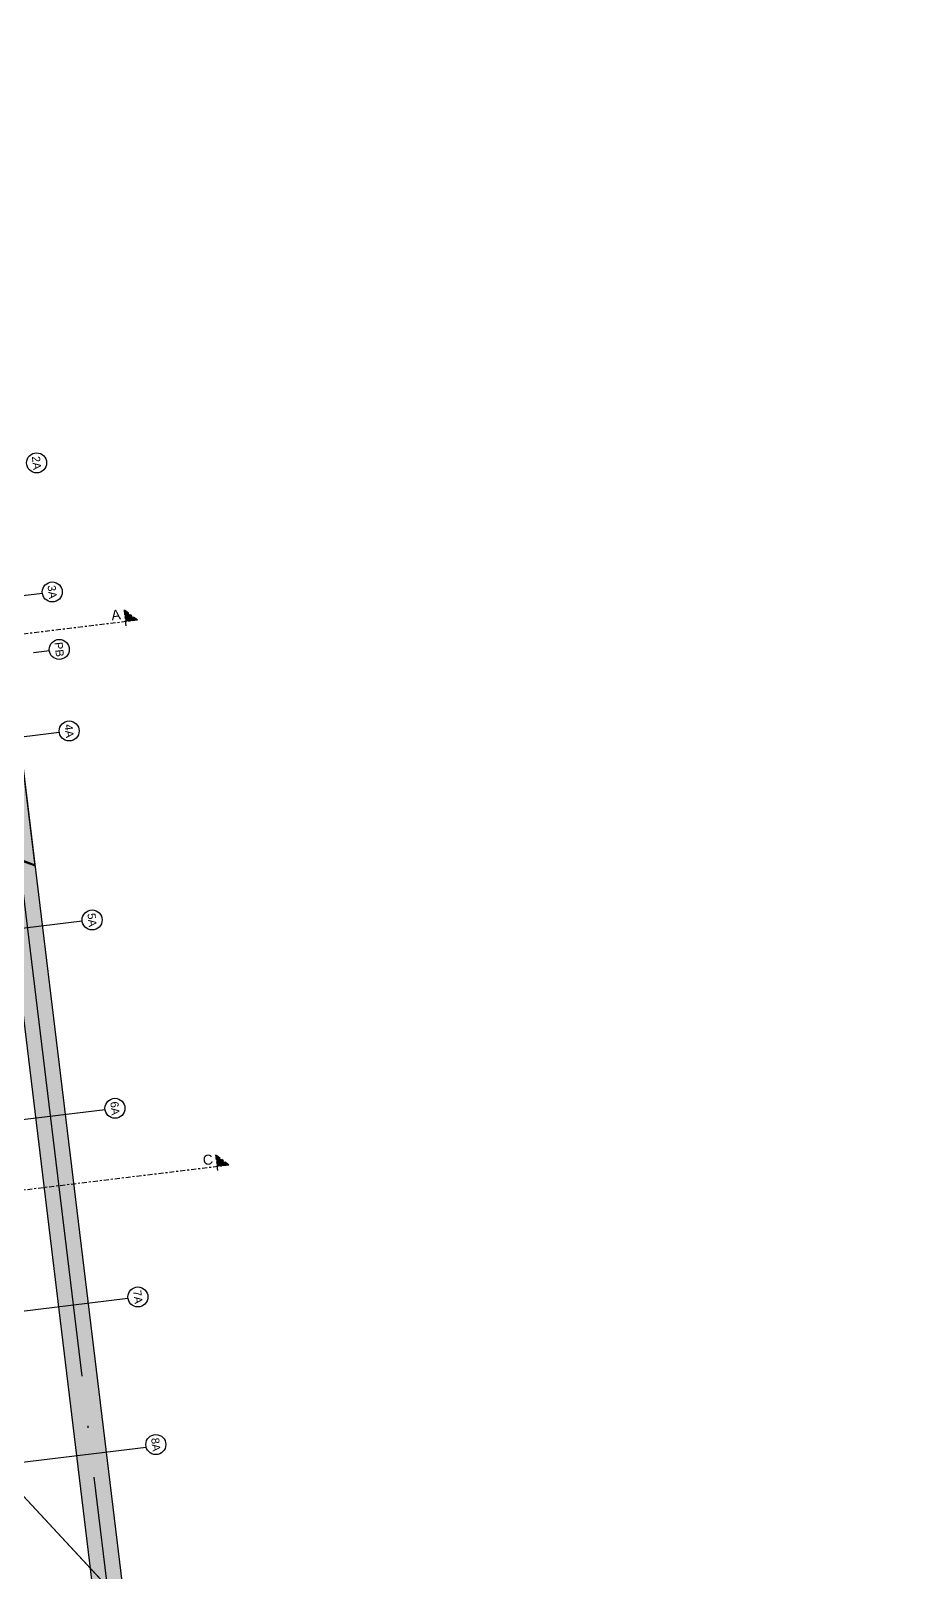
# Model space of a CAD drawing. Header units: millimetres. Extents: x 400392 to 401186, y 4543812 to 4544115.
# Drawn here: x 400480.3 to 400524.8, y 4544037 to 4544114.1 of the extents above; entities that cross this region are included whole.
import ezdxf
from ezdxf.enums import TextEntityAlignment as Align

# ---------------------------------------------------------------- set-up
doc = ezdxf.new("R2010")
doc.units = ezdxf.units.MM
for name, pattern in [('AKS', [3, 2.5, -0.25, 0, -0.25]), ('CENTER', [2, 1.25, -0.25, 0.25, -0.25]), ('DASHDOT2', [0.5, 0.25, -0.125, 0, -0.125]), ('HIDDEN', [0.375, 0.25, -0.125])]:
    doc.linetypes.add(name, pattern=pattern)
for name, color, linetype in [('aks prota', 2, 'AKS'), ('caks prota', 4, 'Continuous'), ('kesit tarama prota', 252, 'Continuous'), ('kiriş prota', 6, 'Continuous'), ('kolon tarama prota', 252, 'Continuous'), ('merdiven prota', 2, 'Continuous'), ('not çizgisi prota', 4, 'Continuous'), ('perde prota', 1, 'Continuous'), ('PRT-AL-TUNEL_EKSENI', 14, 'DASHDOT2'), ('skesit prota', 7, 'Continuous'), ('st_s_ölçü', 4, 'Continuous'), ('taks prota', 7, 'Continuous'), ('tkesit prota', 7, 'Continuous')]:
    doc.layers.add(name, color=color, linetype=linetype)
doc.styles.add('Arial', font='Arial.ttf')
doc.styles.add('OLCU', font='romanstw.shx')
doc.styles.add('TAKS', font='Arial Unicode.ttf')
doc.dimstyles.new('1-50', dxfattribs={"dimtxt": 10, "dimasz": 4, "dimexe": 4, "dimexo": 8, "dimgap": 4, "dimtad": 1, "dimdec": 1, "dimrnd": 0.05, "dimzin": 9, "dimdsep": 46, "dimtxsty": 'OLCU', "dimblk1": 'OBLIQUE', "dimblk2": 'OBLIQUE', "dimsah": 1, "dimcen": 2, "dimdle": 4, "dimclrd": 4, "dimclre": 4, "dimclrt": 3, "dimadec": 1, "dimazin": 0, "dimtfac": 1, "dimtdec": 1, "dimtix": 1, "dimtmove": 2, "dimatfit": 3, "dimldrblk": 'OBLIQUE', "dimfxl": 1, "dimtvp": 1, "dimtolj": 1, "dimtzin": 1, "dimarcsym": 0})

# ---------------------------------------------------------------- blocks, each defined once
blk = doc.blocks.new('_Oblique')
at = {"layer": 'st_s_ölçü', "lineweight": -2}
blk.add_line((-0.5, -0.5), (0.5, 0.5), dxfattribs=at)

msp = doc.modelspace()

# ---------------------------------------------------------------- hatches: boundary and pattern name
at = {"layer": 'kesit tarama prota'}
h = msp.add_hatch(color=256, dxfattribs=at)
h.dxf.hatch_style = 1
h.paths.add_polyline_path([(400484.9157, 4544085.15449), (400485.58366, 4544084.6312), (400484.98803, 4544084.55887)])
h = msp.add_hatch(color=256, dxfattribs=at)
h.dxf.hatch_style = 1
h.paths.add_polyline_path([(400489.49321, 4544057.91428), (400490.16117, 4544057.39099), (400489.56554, 4544057.31866)])
at = {"layer": 'kolon tarama prota'}
h = msp.add_hatch(color=256, dxfattribs=at)
h.dxf.hatch_style = 1
h.paths.add_polyline_path([(400477.13156, 4544099.89028), (400459.56065, 4544097.7565), (400459.51243, 4544098.15358), (400458.71826, 4544098.05714), (400458.76648, 4544097.66005), (400453.10805, 4544096.9729), (400453.05983, 4544097.36998), (400452.26567, 4544097.27354), (400452.31389, 4544096.87646), (400434.74297, 4544094.74268), (400434.9238, 4544093.25362), (400475.82333, 4544098.22039), (400483.38044, 4544035.9903), (400485.11839, 4544034.12161)])

# ---------------------------------------------------------------- linework, layer by layer
at = {"layer": 'aks prota', "ltscale": 10}
for p, q in [((400524.75998, 4543992.59926), (400411.76442, 4544114.0949)), ((400524.75998, 4543992.59926), (400411.76442, 4544114.0949)), ((400490.07415, 4543987.09137), (400475.9776, 4544103.17131)), ((400490.07415, 4543987.09137), (400475.9776, 4544103.17131)), ((400512.21406, 4544006.08894), (400428.16662, 4544096.45884)), ((400434.47543, 4544080.3555), (400480.83484, 4544085.98531)), ((400434.47543, 4544080.3555), (400480.83484, 4544085.98531)), ((400434.47543, 4544080.3555), (400480.83484, 4544085.98531)), ((400435.3193, 4544073.40655), (400481.67871, 4544079.03636)), ((400435.3193, 4544073.40655), (400481.67871, 4544079.03636)), ((400435.3193, 4544073.40655), (400481.67871, 4544079.03636)), ((400436.46455, 4544063.97584), (400482.82396, 4544069.60564)), ((400436.46455, 4544063.97584), (400482.82396, 4544069.60564)), ((400436.46455, 4544063.97584), (400482.82396, 4544069.60564)), ((400437.60972, 4544054.54574), (400483.96914, 4544060.17554)), ((400437.60972, 4544054.54574), (400483.96914, 4544060.17554)), ((400438.75505, 4544045.1144), (400485.11446, 4544050.74421)), ((400438.75505, 4544045.1144), (400485.11446, 4544050.74421)), ((400438.75505, 4544045.1144), (400485.11446, 4544050.74421)), ((400439.65919, 4544037.6691), (400486.01861, 4544043.29891)), ((400439.65919, 4544037.6691), (400486.01861, 4544043.29891)), ((400439.65919, 4544037.6691), (400486.01861, 4544043.29891))]:
    msp.add_line(p, q, dxfattribs=at)
at = {"layer": 'caks prota', "ltscale": 0.05}
for centre in [(400480.54761, 4544092.49818), (400480.54761, 4544092.49818), (400480.54761, 4544092.49818), (400481.3312, 4544086.04558), (400481.3312, 4544086.04558), (400481.3312, 4544086.04558), (400481.68013, 4544083.17229), (400481.68013, 4544083.17229), (400481.68013, 4544083.17229), (400482.17507, 4544079.09663), (400482.17507, 4544079.09663), (400482.17507, 4544079.09663), (400483.32228, 4544069.64977), (400483.32228, 4544069.64977), (400483.32228, 4544069.64977), (400484.46557, 4544060.2352), (400484.46557, 4544060.2352), (400484.46557, 4544060.2352), (400485.61081, 4544050.80449), (400485.61081, 4544050.80449), (400485.61081, 4544050.80449), (400486.50667, 4544043.42742), (400486.50667, 4544043.42742), (400486.50667, 4544043.42742)]:
    msp.add_circle(centre, 0.5, dxfattribs=at)
at = {"layer": 'kiriş prota'}
msp.add_lwpolyline([(400480.47606, 4544072.34949), (400479.67883, 4544078.91438), (400471.28214, 4544077.8947), (400471.76436, 4544073.92383), (400476.19021, 4544074.46138), (400476.2573, 4544073.90891)], dxfattribs=at)
at = {"layer": 'merdiven prota', "linetype": 'HIDDEN', "ltscale": 10}
for points in [[(400476.25052, 4544073.96473), (400480.46928, 4544072.4053)], [(400476.2573, 4544073.90891), (400480.47606, 4544072.34949)]]:
    msp.add_lwpolyline(points, dxfattribs=at)
at = {"layer": 'perde prota'}
msp.add_lwpolyline([(400452.31389, 4544096.87646), (400434.74297, 4544094.74268), (400434.9238, 4544093.25362), (400475.82333, 4544098.22039), (400483.38044, 4544035.9903), (400485.11839, 4544034.12161), (400477.13156, 4544099.89028), (400459.56065, 4544097.7565), (400459.51243, 4544098.15358), (400458.71826, 4544098.05714), (400458.76648, 4544097.66005), (400453.10805, 4544096.9729), (400453.05983, 4544097.36998), (400452.26567, 4544097.27354)], close=True, dxfattribs=at)
at = {"layer": 'PRT-AL-TUNEL_EKSENI', "ltscale": 10}
msp.add_line((400434.82426, 4544077.48303), (400481.18367, 4544083.11283), dxfattribs=at)
at = {"layer": 'skesit prota', "linetype": 'CENTER', "ltscale": 0.2}
for p, q in [((400484.9157, 4544085.15449), (400485.0242, 4544084.26105)), ((400485.58366, 4544084.6312), (400484.9157, 4544085.15449)), ((400490.16117, 4544057.39099), (400489.49321, 4544057.91428)), ((400489.49321, 4544057.91428), (400489.60171, 4544057.02085))]:
    msp.add_line(p, q, dxfattribs=at)
for points in [[(400485.58366, 4544084.6312), (400436.7276, 4544078.6982), (400404.7188, 4544113.11486)], [(400490.16117, 4544057.39099), (400425.27317, 4544049.51111)]]:
    msp.add_lwpolyline(points, dxfattribs=at)

# ---------------------------------------------------------------- texts
at = {"layer": 'taks prota', "style": 'TAKS'}
for s, rotation, p in [('2A', 276.4291614, (400480.54761, 4544092.49818)), ('2A', 276.4291615, (400480.54761, 4544092.49818)), ('2A', 276.4291615, (400480.54761, 4544092.49818)), ('3A', 276.4291614, (400481.3312, 4544086.04558)), ('3A', 276.4291615, (400481.3312, 4544086.04558)), ('3A', 276.4291615, (400481.3312, 4544086.04558)), ('PB', 276.4291614, (400481.68013, 4544083.17229)), ('PB', 276.4291615, (400481.68013, 4544083.17229)), ('PB', 276.4291615, (400481.68013, 4544083.17229)), ('4A', 276.4291614, (400482.17507, 4544079.09663)), ('4A', 276.4291615, (400482.17507, 4544079.09663)), ('4A', 276.4291615, (400482.17507, 4544079.09663)), ('5A', 276.4291614, (400483.32228, 4544069.64977)), ('5A', 276.4291615, (400483.32228, 4544069.64977)), ('5A', 276.4291615, (400483.32228, 4544069.64977)), ('6A', 276.4291614, (400484.46557, 4544060.2352)), ('6A', 276.4291615, (400484.46557, 4544060.2352)), ('6A', 276.4291615, (400484.46557, 4544060.2352)), ('7A', 276.4291614, (400485.61081, 4544050.80449)), ('7A', 276.4291615, (400485.61081, 4544050.80449)), ('7A', 276.4291615, (400485.61081, 4544050.80449)), ('8A', 276.4291614, (400486.50667, 4544043.42742)), ('8A', 276.4291615, (400486.50667, 4544043.42742)), ('8A', 276.4291615, (400486.50667, 4544043.42742))]:
    msp.add_text(s, height=0.4, rotation=rotation, dxfattribs=at).set_placement(p, align=Align.MIDDLE_CENTER)
at = {"layer": 'tkesit prota', "style": 'Arial'}
for s, p in [('A', (400484.30891, 4544084.6275)), ('C', (400488.88642, 4544057.38729))]:
    msp.add_text(s, height=0.5, rotation=6.923994, dxfattribs=at).set_placement(p)

# ---------------------------------------------------------------- leaders
at = {"layer": 'not çizgisi prota'}
msp.add_leader([(400494.52967, 4544027.01244), (400494.73898, 4544028.25097), (400493.7594, 4544029.30424)], dimstyle='1-50', override={"dimasz": 12, "dimgap": 4, "dimtad": 0}, dxfattribs=at)

doc.saveas('drawing.dxf')
